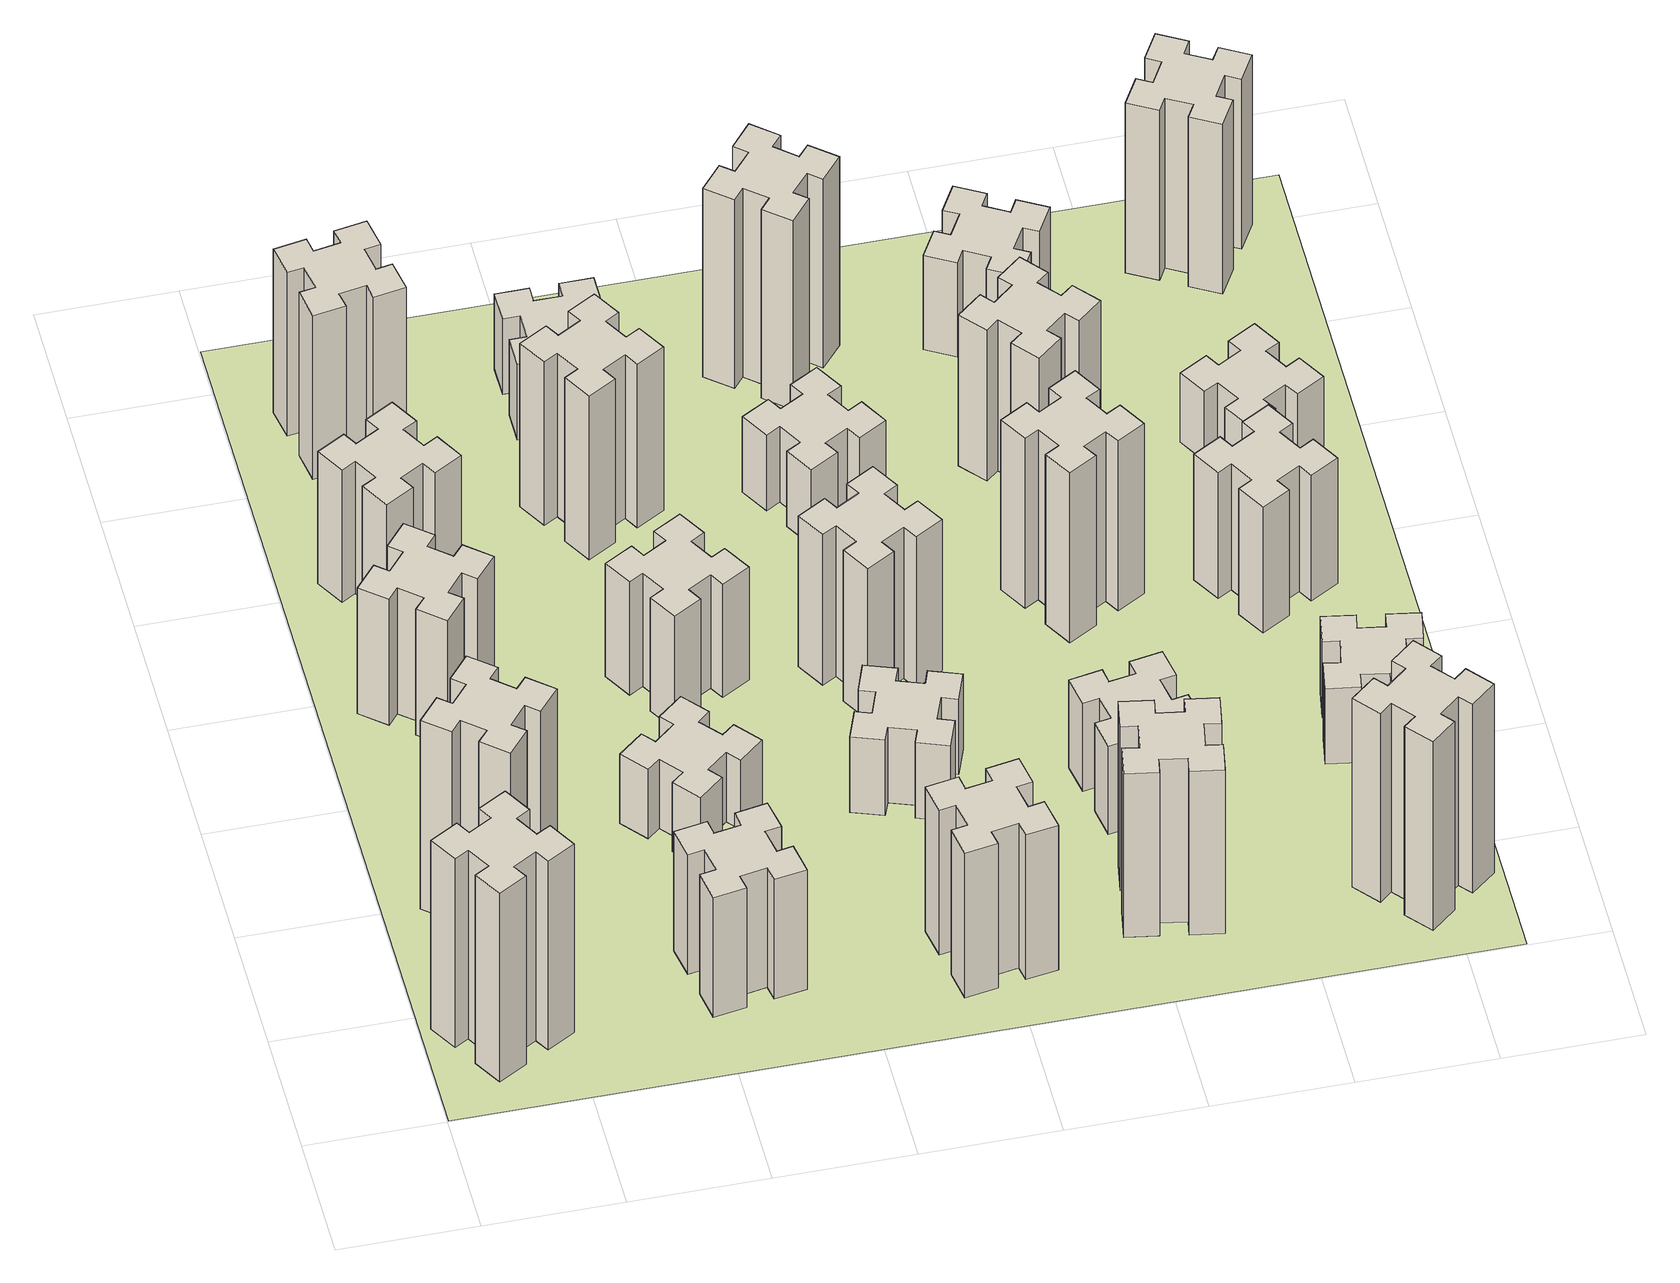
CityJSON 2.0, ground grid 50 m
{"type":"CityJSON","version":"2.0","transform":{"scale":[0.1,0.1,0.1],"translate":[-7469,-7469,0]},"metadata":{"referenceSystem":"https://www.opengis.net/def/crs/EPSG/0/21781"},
"CityObjects":{
"building1":{"type":"Building","attributes":{"class":"1000","function":"1000","usage":"1000","yearOfConstruction":2016,"roofType":"1000","measuredHeight":90,"storeysAboveGround":30,"storeysBelowGround":0},"geometry":[{"type":"Solid","lod":"1","boundaries":[[[[0,1,2,3,4,5,6,7,8,9,10,11,12,13,14,15,16,17,18,19]],[[17,16,20,21]],[[16,15,22,20]],[[15,14,23,22]],[[14,13,24,23]],[[13,12,25,24]],[[12,11,26,25]],[[11,10,27,26]],[[10,9,28,27]],[[9,8,29,28]],[[8,7,30,29]],[[7,6,31,30]],[[6,5,32,31]],[[5,4,33,32]],[[4,3,34,33]],[[3,2,35,34]],[[2,1,36,35]],[[1,0,37,36]],[[0,19,38,37]],[[19,18,39,38]],[[18,17,21,39]],[[24,25,26,27,28,29,30,31,32,33,34,35,36,37,38,39,21,20,22,23]]]]}]},
"building2":{"type":"Building","attributes":{"class":"1000","function":"1000","usage":"1000","yearOfConstruction":2016,"roofType":"1000","measuredHeight":90,"storeysAboveGround":30,"storeysBelowGround":0},"geometry":[{"type":"Solid","lod":"1","boundaries":[[[[40,41,42,43,44,45,46,47,48,49,50,51,52,53,54,55,56,57,58,59]],[[57,56,60,61]],[[56,55,62,60]],[[55,54,63,62]],[[54,53,64,63]],[[53,52,65,64]],[[52,51,66,65]],[[51,50,67,66]],[[50,49,68,67]],[[49,48,69,68]],[[48,47,70,69]],[[47,46,71,70]],[[46,45,72,71]],[[45,44,73,72]],[[44,43,74,73]],[[43,42,75,74]],[[42,41,76,75]],[[41,40,77,76]],[[40,59,78,77]],[[59,58,79,78]],[[58,57,61,79]],[[64,65,66,67,68,69,70,71,72,73,74,75,76,77,78,79,61,60,62,63]]]]}]},
"building3":{"type":"Building","attributes":{"class":"1000","function":"1000","usage":"1000","yearOfConstruction":2016,"roofType":"1000","measuredHeight":60,"storeysAboveGround":30,"storeysBelowGround":0},"geometry":[{"type":"Solid","lod":"1","boundaries":[[[[80,81,82,83,84,85,86,87,88,89,90,91,92,93,94,95,96,97,98,99]],[[97,96,100,101]],[[96,95,102,100]],[[95,94,103,102]],[[94,93,104,103]],[[93,92,105,104]],[[92,91,106,105]],[[91,90,107,106]],[[90,89,108,107]],[[89,88,109,108]],[[88,87,110,109]],[[87,86,111,110]],[[86,85,112,111]],[[85,84,113,112]],[[84,83,114,113]],[[83,82,115,114]],[[82,81,116,115]],[[81,80,117,116]],[[80,99,118,117]],[[99,98,119,118]],[[98,97,101,119]],[[104,105,106,107,108,109,110,111,112,113,114,115,116,117,118,119,101,100,102,103]]]]}]},
"building4":{"type":"Building","attributes":{"class":"1000","function":"1000","usage":"1000","yearOfConstruction":2016,"roofType":"1000","measuredHeight":63,"storeysAboveGround":30,"storeysBelowGround":0},"geometry":[{"type":"Solid","lod":"1","boundaries":[[[[120,121,122,123,124,125,126,127,128,129,130,131,132,133,134,135,136,137,138,139]],[[137,136,140,141]],[[136,135,142,140]],[[135,134,143,142]],[[134,133,144,143]],[[133,132,145,144]],[[132,131,146,145]],[[131,130,147,146]],[[130,129,148,147]],[[129,128,149,148]],[[128,127,150,149]],[[127,126,151,150]],[[126,125,152,151]],[[125,124,153,152]],[[124,123,154,153]],[[123,122,155,154]],[[122,121,156,155]],[[121,120,157,156]],[[120,139,158,157]],[[139,138,159,158]],[[138,137,141,159]],[[144,145,146,147,148,149,150,151,152,153,154,155,156,157,158,159,141,140,142,143]]]]}]},
"building5":{"type":"Building","attributes":{"class":"1000","function":"1000","usage":"1000","yearOfConstruction":2016,"roofType":"1000","measuredHeight":57,"storeysAboveGround":30,"storeysBelowGround":0},"geometry":[{"type":"Solid","lod":"1","boundaries":[[[[160,161,162,163,164,165,166,167,168,169,170,171,172,173,174,175,176,177,178,179]],[[177,176,180,181]],[[176,175,182,180]],[[175,174,183,182]],[[174,173,184,183]],[[173,172,185,184]],[[172,171,186,185]],[[171,170,187,186]],[[170,169,188,187]],[[169,168,189,188]],[[168,167,190,189]],[[167,166,191,190]],[[166,165,192,191]],[[165,164,193,192]],[[164,163,194,193]],[[163,162,195,194]],[[162,161,196,195]],[[161,160,197,196]],[[160,179,198,197]],[[179,178,199,198]],[[178,177,181,199]],[[184,185,186,187,188,189,190,191,192,193,194,195,196,197,198,199,181,180,182,183]]]]}]},
"building6":{"type":"Building","attributes":{"class":"1000","function":"1000","usage":"1000","yearOfConstruction":2016,"roofType":"1000","measuredHeight":78,"storeysAboveGround":30,"storeysBelowGround":0},"geometry":[{"type":"Solid","lod":"1","boundaries":[[[[200,201,202,203,204,205,206,207,208,209,210,211,212,213,214,215,216,217,218,219]],[[217,216,220,221]],[[216,215,222,220]],[[215,214,223,222]],[[214,213,224,223]],[[213,212,225,224]],[[212,211,226,225]],[[211,210,227,226]],[[210,209,228,227]],[[209,208,229,228]],[[208,207,230,229]],[[207,206,231,230]],[[206,205,232,231]],[[205,204,233,232]],[[204,203,234,233]],[[203,202,235,234]],[[202,201,236,235]],[[201,200,237,236]],[[200,219,238,237]],[[219,218,239,238]],[[218,217,221,239]],[[224,225,226,227,228,229,230,231,232,233,234,235,236,237,238,239,221,220,222,223]]]]}]},
"building7":{"type":"Building","attributes":{"class":"1000","function":"1000","usage":"1000","yearOfConstruction":2016,"roofType":"1000","measuredHeight":33,"storeysAboveGround":30,"storeysBelowGround":0},"geometry":[{"type":"Solid","lod":"1","boundaries":[[[[240,241,242,243,244,245,246,247,248,249,250,251,252,253,254,255,256,257,258,259]],[[257,256,260,261]],[[256,255,262,260]],[[255,254,263,262]],[[254,253,264,263]],[[253,252,265,264]],[[252,251,266,265]],[[251,250,267,266]],[[250,249,268,267]],[[249,248,269,268]],[[248,247,270,269]],[[247,246,271,270]],[[246,245,272,271]],[[245,244,273,272]],[[244,243,274,273]],[[243,242,275,274]],[[242,241,276,275]],[[241,240,277,276]],[[240,259,278,277]],[[259,258,279,278]],[[258,257,261,279]],[[264,265,266,267,268,269,270,271,272,273,274,275,276,277,278,279,261,260,262,263]]]]}]},
"building8":{"type":"Building","attributes":{"class":"1000","function":"1000","usage":"1000","yearOfConstruction":2016,"roofType":"1000","measuredHeight":54,"storeysAboveGround":30,"storeysBelowGround":0},"geometry":[{"type":"Solid","lod":"1","boundaries":[[[[280,281,282,283,284,285,286,287,288,289,290,291,292,293,294,295,296,297,298,299]],[[297,296,300,301]],[[296,295,302,300]],[[295,294,303,302]],[[294,293,304,303]],[[293,292,305,304]],[[292,291,306,305]],[[291,290,307,306]],[[290,289,308,307]],[[289,288,309,308]],[[288,287,310,309]],[[287,286,311,310]],[[286,285,312,311]],[[285,284,313,312]],[[284,283,314,313]],[[283,282,315,314]],[[282,281,316,315]],[[281,280,317,316]],[[280,299,318,317]],[[299,298,319,318]],[[298,297,301,319]],[[304,305,306,307,308,309,310,311,312,313,314,315,316,317,318,319,301,300,302,303]]]]}]},
"building9":{"type":"Building","attributes":{"class":"1000","function":"1000","usage":"1000","yearOfConstruction":2016,"roofType":"1000","measuredHeight":78,"storeysAboveGround":30,"storeysBelowGround":0},"geometry":[{"type":"Solid","lod":"1","boundaries":[[[[320,321,322,323,324,325,326,327,328,329,330,331,332,333,334,335,336,337,338,339]],[[337,336,340,341]],[[336,335,342,340]],[[335,334,343,342]],[[334,333,344,343]],[[333,332,345,344]],[[332,331,346,345]],[[331,330,347,346]],[[330,329,348,347]],[[329,328,349,348]],[[328,327,350,349]],[[327,326,351,350]],[[326,325,352,351]],[[325,324,353,352]],[[324,323,354,353]],[[323,322,355,354]],[[322,321,356,355]],[[321,320,357,356]],[[320,339,358,357]],[[339,338,359,358]],[[338,337,341,359]],[[344,345,346,347,348,349,350,351,352,353,354,355,356,357,358,359,341,340,342,343]]]]}]},
"building10":{"type":"Building","attributes":{"class":"1000","function":"1000","usage":"1000","yearOfConstruction":2016,"roofType":"1000","measuredHeight":69,"storeysAboveGround":30,"storeysBelowGround":0},"geometry":[{"type":"Solid","lod":"1","boundaries":[[[[360,361,362,363,364,365,366,367,368,369,370,371,372,373,374,375,376,377,378,379]],[[377,376,380,381]],[[376,375,382,380]],[[375,374,383,382]],[[374,373,384,383]],[[373,372,385,384]],[[372,371,386,385]],[[371,370,387,386]],[[370,369,388,387]],[[369,368,389,388]],[[368,367,390,389]],[[367,366,391,390]],[[366,365,392,391]],[[365,364,393,392]],[[364,363,394,393]],[[363,362,395,394]],[[362,361,396,395]],[[361,360,397,396]],[[360,379,398,397]],[[379,378,399,398]],[[378,377,381,399]],[[384,385,386,387,388,389,390,391,392,393,394,395,396,397,398,399,381,380,382,383]]]]}]},
"building11":{"type":"Building","attributes":{"class":"1000","function":"1000","usage":"1000","yearOfConstruction":2016,"roofType":"1000","measuredHeight":36,"storeysAboveGround":30,"storeysBelowGround":0},"geometry":[{"type":"Solid","lod":"1","boundaries":[[[[400,401,402,403,404,405,406,407,408,409,410,411,412,413,414,415,416,417,418,419]],[[417,416,420,421]],[[416,415,422,420]],[[415,414,423,422]],[[414,413,424,423]],[[413,412,425,424]],[[412,411,426,425]],[[411,410,427,426]],[[410,409,428,427]],[[409,408,429,428]],[[408,407,430,429]],[[407,406,431,430]],[[406,405,432,431]],[[405,404,433,432]],[[404,403,434,433]],[[403,402,435,434]],[[402,401,436,435]],[[401,400,437,436]],[[400,419,438,437]],[[419,418,439,438]],[[418,417,421,439]],[[424,425,426,427,428,429,430,431,432,433,434,435,436,437,438,439,421,420,422,423]]]]}]},
"building12":{"type":"Building","attributes":{"class":"1000","function":"1000","usage":"1000","yearOfConstruction":2016,"roofType":"1000","measuredHeight":36,"storeysAboveGround":30,"storeysBelowGround":0},"geometry":[{"type":"Solid","lod":"1","boundaries":[[[[440,441,442,443,444,445,446,447,448,449,450,451,452,453,454,455,456,457,458,459]],[[457,456,460,461]],[[456,455,462,460]],[[455,454,463,462]],[[454,453,464,463]],[[453,452,465,464]],[[452,451,466,465]],[[451,450,467,466]],[[450,449,468,467]],[[449,448,469,468]],[[448,447,470,469]],[[447,446,471,470]],[[446,445,472,471]],[[445,444,473,472]],[[444,443,474,473]],[[443,442,475,474]],[[442,441,476,475]],[[441,440,477,476]],[[440,459,478,477]],[[459,458,479,478]],[[458,457,461,479]],[[464,465,466,467,468,469,470,471,472,473,474,475,476,477,478,479,461,460,462,463]]]]}]},
"building13":{"type":"Building","attributes":{"class":"1000","function":"1000","usage":"1000","yearOfConstruction":2016,"roofType":"1000","measuredHeight":72,"storeysAboveGround":30,"storeysBelowGround":0},"geometry":[{"type":"Solid","lod":"1","boundaries":[[[[480,481,482,483,484,485,486,487,488,489,490,491,492,493,494,495,496,497,498,499]],[[497,496,500,501]],[[496,495,502,500]],[[495,494,503,502]],[[494,493,504,503]],[[493,492,505,504]],[[492,491,506,505]],[[491,490,507,506]],[[490,489,508,507]],[[489,488,509,508]],[[488,487,510,509]],[[487,486,511,510]],[[486,485,512,511]],[[485,484,513,512]],[[484,483,514,513]],[[483,482,515,514]],[[482,481,516,515]],[[481,480,517,516]],[[480,499,518,517]],[[499,498,519,518]],[[498,497,501,519]],[[504,505,506,507,508,509,510,511,512,513,514,515,516,517,518,519,501,500,502,503]]]]}]},
"building14":{"type":"Building","attributes":{"class":"1000","function":"1000","usage":"1000","yearOfConstruction":2016,"roofType":"1000","measuredHeight":36,"storeysAboveGround":30,"storeysBelowGround":0},"geometry":[{"type":"Solid","lod":"1","boundaries":[[[[520,521,522,523,524,525,526,527,528,529,530,531,532,533,534,535,536,537,538,539]],[[537,536,540,541]],[[536,535,542,540]],[[535,534,543,542]],[[534,533,544,543]],[[533,532,545,544]],[[532,531,546,545]],[[531,530,547,546]],[[530,529,548,547]],[[529,528,549,548]],[[528,527,550,549]],[[527,526,551,550]],[[526,525,552,551]],[[525,524,553,552]],[[524,523,554,553]],[[523,522,555,554]],[[522,521,556,555]],[[521,520,557,556]],[[520,539,558,557]],[[539,538,559,558]],[[538,537,541,559]],[[544,545,546,547,548,549,550,551,552,553,554,555,556,557,558,559,541,540,542,543]]]]}]},
"building15":{"type":"Building","attributes":{"class":"1000","function":"1000","usage":"1000","yearOfConstruction":2016,"roofType":"1000","measuredHeight":78,"storeysAboveGround":30,"storeysBelowGround":0},"geometry":[{"type":"Solid","lod":"1","boundaries":[[[[560,561,562,563,564,565,566,567,568,569,570,571,572,573,574,575,576,577,578,579]],[[577,576,580,581]],[[576,575,582,580]],[[575,574,583,582]],[[574,573,584,583]],[[573,572,585,584]],[[572,571,586,585]],[[571,570,587,586]],[[570,569,588,587]],[[569,568,589,588]],[[568,567,590,589]],[[567,566,591,590]],[[566,565,592,591]],[[565,564,593,592]],[[564,563,594,593]],[[563,562,595,594]],[[562,561,596,595]],[[561,560,597,596]],[[560,579,598,597]],[[579,578,599,598]],[[578,577,581,599]],[[584,585,586,587,588,589,590,591,592,593,594,595,596,597,598,599,581,580,582,583]]]]}]},
"building16":{"type":"Building","attributes":{"class":"1000","function":"1000","usage":"1000","yearOfConstruction":2016,"roofType":"1000","measuredHeight":90,"storeysAboveGround":30,"storeysBelowGround":0},"geometry":[{"type":"Solid","lod":"1","boundaries":[[[[600,601,602,603,604,605,606,607,608,609,610,611,612,613,614,615,616,617,618,619]],[[617,616,620,621]],[[616,615,622,620]],[[615,614,623,622]],[[614,613,624,623]],[[613,612,625,624]],[[612,611,626,625]],[[611,610,627,626]],[[610,609,628,627]],[[609,608,629,628]],[[608,607,630,629]],[[607,606,631,630]],[[606,605,632,631]],[[605,604,633,632]],[[604,603,634,633]],[[603,602,635,634]],[[602,601,636,635]],[[601,600,637,636]],[[600,619,638,637]],[[619,618,639,638]],[[618,617,621,639]],[[624,625,626,627,628,629,630,631,632,633,634,635,636,637,638,639,621,620,622,623]]]]}]},
"building17":{"type":"Building","attributes":{"class":"1000","function":"1000","usage":"1000","yearOfConstruction":2016,"roofType":"1000","measuredHeight":42,"storeysAboveGround":30,"storeysBelowGround":0},"geometry":[{"type":"Solid","lod":"1","boundaries":[[[[640,641,642,643,644,645,646,647,648,649,650,651,652,653,654,655,656,657,658,659]],[[657,656,660,661]],[[656,655,662,660]],[[655,654,663,662]],[[654,653,664,663]],[[653,652,665,664]],[[652,651,666,665]],[[651,650,667,666]],[[650,649,668,667]],[[649,648,669,668]],[[648,647,670,669]],[[647,646,671,670]],[[646,645,672,671]],[[645,644,673,672]],[[644,643,674,673]],[[643,642,675,674]],[[642,641,676,675]],[[641,640,677,676]],[[640,659,678,677]],[[659,658,679,678]],[[658,657,661,679]],[[664,665,666,667,668,669,670,671,672,673,674,675,676,677,678,679,661,660,662,663]]]]}]},
"building18":{"type":"Building","attributes":{"class":"1000","function":"1000","usage":"1000","yearOfConstruction":2016,"roofType":"1000","measuredHeight":81,"storeysAboveGround":30,"storeysBelowGround":0},"geometry":[{"type":"Solid","lod":"1","boundaries":[[[[680,681,682,683,684,685,686,687,688,689,690,691,692,693,694,695,696,697,698,699]],[[697,696,700,701]],[[696,695,702,700]],[[695,694,703,702]],[[694,693,704,703]],[[693,692,705,704]],[[692,691,706,705]],[[691,690,707,706]],[[690,689,708,707]],[[689,688,709,708]],[[688,687,710,709]],[[687,686,711,710]],[[686,685,712,711]],[[685,684,713,712]],[[684,683,714,713]],[[683,682,715,714]],[[682,681,716,715]],[[681,680,717,716]],[[680,699,718,717]],[[699,698,719,718]],[[698,697,701,719]],[[704,705,706,707,708,709,710,711,712,713,714,715,716,717,718,719,701,700,702,703]]]]}]},
"building19":{"type":"Building","attributes":{"class":"1000","function":"1000","usage":"1000","yearOfConstruction":2016,"roofType":"1000","measuredHeight":72,"storeysAboveGround":30,"storeysBelowGround":0},"geometry":[{"type":"Solid","lod":"1","boundaries":[[[[720,721,722,723,724,725,726,727,728,729,730,731,732,733,734,735,736,737,738,739]],[[737,736,740,741]],[[736,735,742,740]],[[735,734,743,742]],[[734,733,744,743]],[[733,732,745,744]],[[732,731,746,745]],[[731,730,747,746]],[[730,729,748,747]],[[729,728,749,748]],[[728,727,750,749]],[[727,726,751,750]],[[726,725,752,751]],[[725,724,753,752]],[[724,723,754,753]],[[723,722,755,754]],[[722,721,756,755]],[[721,720,757,756]],[[720,739,758,757]],[[739,738,759,758]],[[738,737,741,759]],[[744,745,746,747,748,749,750,751,752,753,754,755,756,757,758,759,741,740,742,743]]]]}]},
"building20":{"type":"Building","attributes":{"class":"1000","function":"1000","usage":"1000","yearOfConstruction":2016,"roofType":"1000","measuredHeight":90,"storeysAboveGround":30,"storeysBelowGround":0},"geometry":[{"type":"Solid","lod":"1","boundaries":[[[[760,761,762,763,764,765,766,767,768,769,770,771,772,773,774,775,776,777,778,779]],[[777,776,780,781]],[[776,775,782,780]],[[775,774,783,782]],[[774,773,784,783]],[[773,772,785,784]],[[772,771,786,785]],[[771,770,787,786]],[[770,769,788,787]],[[769,768,789,788]],[[768,767,790,789]],[[767,766,791,790]],[[766,765,792,791]],[[765,764,793,792]],[[764,763,794,793]],[[763,762,795,794]],[[762,761,796,795]],[[761,760,797,796]],[[760,779,798,797]],[[779,778,799,798]],[[778,777,781,799]],[[784,785,786,787,788,789,790,791,792,793,794,795,796,797,798,799,781,780,782,783]]]]}]},
"building21":{"type":"Building","attributes":{"class":"1000","function":"1000","usage":"1000","yearOfConstruction":2016,"roofType":"1000","measuredHeight":45,"storeysAboveGround":30,"storeysBelowGround":0},"geometry":[{"type":"Solid","lod":"1","boundaries":[[[[800,801,802,803,804,805,806,807,808,809,810,811,812,813,814,815,816,817,818,819]],[[817,816,820,821]],[[816,815,822,820]],[[815,814,823,822]],[[814,813,824,823]],[[813,812,825,824]],[[812,811,826,825]],[[811,810,827,826]],[[810,809,828,827]],[[809,808,829,828]],[[808,807,830,829]],[[807,806,831,830]],[[806,805,832,831]],[[805,804,833,832]],[[804,803,834,833]],[[803,802,835,834]],[[802,801,836,835]],[[801,800,837,836]],[[800,819,838,837]],[[819,818,839,838]],[[818,817,821,839]],[[824,825,826,827,828,829,830,831,832,833,834,835,836,837,838,839,821,820,822,823]]]]}]},
"building22":{"type":"Building","attributes":{"class":"1000","function":"1000","usage":"1000","yearOfConstruction":2016,"roofType":"1000","measuredHeight":36,"storeysAboveGround":30,"storeysBelowGround":0},"geometry":[{"type":"Solid","lod":"1","boundaries":[[[[840,841,842,843,844,845,846,847,848,849,850,851,852,853,854,855,856,857,858,859]],[[857,856,860,861]],[[856,855,862,860]],[[855,854,863,862]],[[854,853,864,863]],[[853,852,865,864]],[[852,851,866,865]],[[851,850,867,866]],[[850,849,868,867]],[[849,848,869,868]],[[848,847,870,869]],[[847,846,871,870]],[[846,845,872,871]],[[845,844,873,872]],[[844,843,874,873]],[[843,842,875,874]],[[842,841,876,875]],[[841,840,877,876]],[[840,859,878,877]],[[859,858,879,878]],[[858,857,861,879]],[[864,865,866,867,868,869,870,871,872,873,874,875,876,877,878,879,861,860,862,863]]]]}]},
"building23":{"type":"Building","attributes":{"class":"1000","function":"1000","usage":"1000","yearOfConstruction":2016,"roofType":"1000","measuredHeight":60,"storeysAboveGround":30,"storeysBelowGround":0},"geometry":[{"type":"Solid","lod":"1","boundaries":[[[[880,881,882,883,884,885,886,887,888,889,890,891,892,893,894,895,896,897,898,899]],[[897,896,900,901]],[[896,895,902,900]],[[895,894,903,902]],[[894,893,904,903]],[[893,892,905,904]],[[892,891,906,905]],[[891,890,907,906]],[[890,889,908,907]],[[889,888,909,908]],[[888,887,910,909]],[[887,886,911,910]],[[886,885,912,911]],[[885,884,913,912]],[[884,883,914,913]],[[883,882,915,914]],[[882,881,916,915]],[[881,880,917,916]],[[880,899,918,917]],[[899,898,919,918]],[[898,897,901,919]],[[904,905,906,907,908,909,910,911,912,913,914,915,916,917,918,919,901,900,902,903]]]]}]},
"building24":{"type":"Building","attributes":{"class":"1000","function":"1000","usage":"1000","yearOfConstruction":2016,"roofType":"1000","measuredHeight":33,"storeysAboveGround":30,"storeysBelowGround":0},"geometry":[{"type":"Solid","lod":"1","boundaries":[[[[920,921,922,923,924,925,926,927,928,929,930,931,932,933,934,935,936,937,938,939]],[[937,936,940,941]],[[936,935,942,940]],[[935,934,943,942]],[[934,933,944,943]],[[933,932,945,944]],[[932,931,946,945]],[[931,930,947,946]],[[930,929,948,947]],[[929,928,949,948]],[[928,927,950,949]],[[927,926,951,950]],[[926,925,952,951]],[[925,924,953,952]],[[924,923,954,953]],[[923,922,955,954]],[[922,921,956,955]],[[921,920,957,956]],[[920,939,958,957]],[[939,938,959,958]],[[938,937,941,959]],[[944,945,946,947,948,949,950,951,952,953,954,955,956,957,958,959,941,940,942,943]]]]}]},
"building25":{"type":"Building","attributes":{"class":"1000","function":"1000","usage":"1000","yearOfConstruction":2016,"roofType":"1000","measuredHeight":81,"storeysAboveGround":30,"storeysBelowGround":0},"geometry":[{"type":"Solid","lod":"1","boundaries":[[[[960,961,962,963,964,965,966,967,968,969,970,971,972,973,974,975,976,977,978,979]],[[977,976,980,981]],[[976,975,982,980]],[[975,974,983,982]],[[974,973,984,983]],[[973,972,985,984]],[[972,971,986,985]],[[971,970,987,986]],[[970,969,988,987]],[[969,968,989,988]],[[968,967,990,989]],[[967,966,991,990]],[[966,965,992,991]],[[965,964,993,992]],[[964,963,994,993]],[[963,962,995,994]],[[962,961,996,995]],[[961,960,997,996]],[[960,979,998,997]],[[979,978,999,998]],[[978,977,981,999]],[[984,985,986,987,988,989,990,991,992,993,994,995,996,997,998,999,981,980,982,983]]]]}]},
"landuse1":{"type":"LandUse","attributes":{"name":"plot1","function":"1010"},"geometry":[{"type":"MultiSurface","lod":"1","boundaries":[[[1000,1001,1002,1003]]]}]}
},
"vertices":[
[155,364,0],[205,277,0],[153,247,0],[213,143,0],[317,203,0],[287,255,0],[374,305,0],[404,253,0],[508,313,0],[448,417,0],[396,387,0],[346,474,0],[398,504,0],[338,608,0],[234,548,0],[264,496,0],[177,446,0],[147,498,0],[43,438,0],[103,334,0],[177,446,900],[147,498,900],[264,496,900],[234,548,900],[338,608,900],[398,504,900],[346,474,900],[396,387,900],[448,417,900],[508,313,900],[404,253,900],[374,305,900],[287,255,900],[317,203,900],[213,143,900],[153,247,900],[205,277,900],[155,364,900],[103,334,900],[43,438,900],
[484,1067,0],[408,1132,0],[446,1178,0],[354,1255,0],[277,1163,0],[323,1124,0],[259,1048,0],[213,1086,0],[136,994,0],[228,917,0],[266,963,0],[343,899,0],[304,853,0],[396,776,0],[473,868,0],[427,906,0],[492,983,0],[538,944,0],[615,1036,0],[523,1113,0],[492,983,900],[538,944,900],[427,906,900],[473,868,900],[396,776,900],[304,853,900],[343,899,900],[266,963,900],[228,917,900],[136,994,900],[213,1086,900],[259,1048,900],[323,1124,900],[277,1163,900],[354,1255,900],[446,1178,900],[408,1132,900],[484,1067,900],[523,1113,900],[615,1036,900],
[427,1846,0],[492,1923,0],[538,1884,0],[615,1976,0],[523,2053,0],[484,2007,0],[408,2072,0],[446,2118,0],[354,2195,0],[277,2103,0],[323,2064,0],[259,1988,0],[213,2026,0],[136,1934,0],[228,1857,0],[266,1903,0],[343,1839,0],[304,1793,0],[396,1716,0],[473,1808,0],[343,1839,600],[304,1793,600],[266,1903,600],[228,1857,600],[136,1934,600],[213,2026,600],[259,1988,600],[323,2064,600],[277,2103,600],[354,2195,600],[446,2118,600],[408,2072,600],[484,2007,600],[523,2053,600],[615,1976,600],[538,1884,600],[492,1923,600],[427,1846,600],[473,1808,600],[396,1716,600],
[496,2507,0],[446,2594,0],[498,2624,0],[438,2728,0],[334,2668,0],[364,2616,0],[277,2566,0],[247,2618,0],[143,2558,0],[203,2454,0],[255,2484,0],[305,2397,0],[253,2367,0],[313,2263,0],[417,2323,0],[387,2375,0],[474,2425,0],[504,2373,0],[608,2433,0],[548,2537,0],[474,2425,630],[504,2373,630],[387,2375,630],[417,2323,630],[313,2263,630],[253,2367,630],[305,2397,630],[255,2484,630],[203,2454,630],[143,2558,630],[247,2618,630],[277,2566,630],[364,2616,630],[334,2668,630],[438,2728,630],[498,2624,630],[446,2594,630],[496,2507,630],[548,2537,630],[608,2433,630],
[1085,358,0],[1184,376,0],[1194,317,0],[1312,337,0],[1291,456,0],[1232,445,0],[1215,544,0],[1274,554,0],[1253,672,0],[1135,651,0],[1145,592,0],[1047,575,0],[1037,634,0],[918,613,0],[939,495,0],[998,505,0],[1016,407,0],[957,397,0],[977,278,0],[1096,299,0],[1016,407,570],[957,397,570],[998,505,570],[939,495,570],[918,613,570],[1037,634,570],[1047,575,570],[1145,592,570],[1135,651,570],[1253,672,570],[1274,554,570],[1215,544,570],[1232,445,570],[1291,456,570],[1312,337,570],[1194,317,570],[1184,376,570],[1085,358,570],[1096,299,570],[977,278,570],
[492,3205,0],[475,3304,0],[534,3314,0],[513,3432,0],[395,3411,0],[405,3352,0],[307,3335,0],[297,3394,0],[178,3373,0],[199,3255,0],[258,3265,0],[276,3167,0],[217,3157,0],[237,3038,0],[356,3059,0],[345,3118,0],[444,3136,0],[454,3077,0],[572,3097,0],[551,3216,0],[444,3136,780],[454,3077,780],[345,3118,780],[356,3059,780],[237,3038,780],[217,3157,780],[276,3167,780],[258,3265,780],[199,3255,780],[178,3373,780],[297,3394,780],[307,3335,780],[405,3352,780],[395,3411,780],[513,3432,780],[534,3314,780],[475,3304,780],[492,3205,780],[551,3216,780],[572,3097,780],
[1083,1332,0],[1006,1267,0],[968,1313,0],[876,1236,0],[953,1144,0],[999,1183,0],[1063,1106,0],[1017,1068,0],[1094,976,0],[1186,1053,0],[1148,1099,0],[1224,1163,0],[1263,1117,0],[1355,1194,0],[1278,1286,0],[1232,1248,0],[1167,1324,0],[1213,1363,0],[1136,1455,0],[1044,1378,0],[1167,1324,330],[1213,1363,330],[1232,1248,330],[1278,1286,330],[1355,1194,330],[1263,1117,330],[1224,1163,330],[1148,1099,330],[1186,1053,330],[1094,976,330],[1017,1068,330],[1063,1106,330],[999,1183,330],[953,1144,330],[876,1236,330],[968,1313,330],[1006,1267,330],[1083,1332,330],[1044,1378,330],[1136,1455,330],
[1227,1735,0],[1314,1785,0],[1344,1733,0],[1448,1793,0],[1388,1897,0],[1336,1867,0],[1286,1954,0],[1338,1984,0],[1278,2088,0],[1174,2028,0],[1204,1976,0],[1117,1926,0],[1087,1978,0],[983,1918,0],[1043,1814,0],[1095,1844,0],[1145,1757,0],[1093,1727,0],[1153,1623,0],[1257,1683,0],[1145,1757,540],[1093,1727,540],[1095,1844,540],[1043,1814,540],[983,1918,540],[1087,1978,540],[1117,1926,540],[1204,1976,540],[1174,2028,540],[1278,2088,540],[1338,1984,540],[1286,1954,540],[1336,1867,540],[1388,1897,540],[1448,1793,540],[1344,1733,540],[1314,1785,540],[1227,1735,540],[1257,1683,540],[1153,1623,540],
[1236,2707,0],[1186,2794,0],[1238,2824,0],[1178,2928,0],[1074,2868,0],[1104,2816,0],[1017,2766,0],[987,2818,0],[883,2758,0],[943,2654,0],[995,2684,0],[1045,2597,0],[993,2567,0],[1053,2463,0],[1157,2523,0],[1127,2575,0],[1214,2625,0],[1244,2573,0],[1348,2633,0],[1288,2737,0],[1214,2625,780],[1244,2573,780],[1127,2575,780],[1157,2523,780],[1053,2463,780],[993,2567,780],[1045,2597,780],[995,2684,780],[943,2654,780],[883,2758,780],[987,2818,780],[1017,2766,780],[1104,2816,780],[1074,2868,780],[1178,2928,780],[1238,2824,780],[1186,2794,780],[1236,2707,780],[1288,2737,780],[1348,2633,780],
[1985,492,0],[1887,475,0],[1877,534,0],[1758,513,0],[1779,395,0],[1838,405,0],[1856,307,0],[1797,297,0],[1817,178,0],[1936,199,0],[1925,258,0],[2024,276,0],[2034,217,0],[2152,237,0],[2131,356,0],[2072,345,0],[2055,444,0],[2114,454,0],[2093,572,0],[1975,551,0],[2055,444,690],[2114,454,690],[2072,345,690],[2131,356,690],[2152,237,690],[2034,217,690],[2024,276,690],[1925,258,690],[1936,199,690],[1817,178,690],[1797,297,690],[1856,307,690],[1838,405,690],[1779,395,690],[1758,513,690],[1877,534,690],[1887,475,690],[1985,492,690],[1975,551,690],[2093,572,690],
[1225,3185,0],[1225,3285,0],[1285,3285,0],[1285,3405,0],[1165,3405,0],[1165,3345,0],[1065,3345,0],[1065,3405,0],[945,3405,0],[945,3285,0],[1005,3285,0],[1005,3185,0],[945,3185,0],[945,3065,0],[1065,3065,0],[1065,3125,0],[1165,3125,0],[1165,3065,0],[1285,3065,0],[1285,3185,0],[1165,3125,360],[1165,3065,360],[1065,3125,360],[1065,3065,360],[945,3065,360],[945,3185,360],[1005,3185,360],[1005,3285,360],[945,3285,360],[945,3405,360],[1065,3405,360],[1065,3345,360],[1165,3345,360],[1165,3405,360],[1285,3405,360],[1285,3285,360],[1225,3285,360],[1225,3185,360],[1285,3185,360],[1285,3065,360],
[1771,1129,0],[1865,1095,0],[1844,1039,0],[1957,997,0],[1998,1110,0],[1942,1131,0],[1976,1225,0],[2032,1204,0],[2073,1317,0],[1960,1358,0],[1940,1302,0],[1846,1336,0],[1867,1392,0],[1754,1433,0],[1713,1320,0],[1769,1300,0],[1735,1206,0],[1679,1227,0],[1637,1114,0],[1750,1073,0],[1735,1206,360],[1679,1227,360],[1769,1300,360],[1713,1320,360],[1754,1433,360],[1867,1392,360],[1846,1336,360],[1940,1302,360],[1960,1358,360],[2073,1317,360],[2032,1204,360],[1976,1225,360],[1942,1131,360],[1998,1110,360],[1957,997,360],[1844,1039,360],[1865,1095,360],[1771,1129,360],[1750,1073,360],[1637,1114,360],
[1976,1767,0],[1926,1854,0],[1978,1884,0],[1918,1988,0],[1814,1928,0],[1844,1876,0],[1757,1826,0],[1727,1878,0],[1623,1818,0],[1683,1714,0],[1735,1744,0],[1785,1657,0],[1733,1627,0],[1793,1523,0],[1897,1583,0],[1867,1635,0],[1954,1685,0],[1984,1633,0],[2088,1693,0],[2028,1797,0],[1954,1685,720],[1984,1633,720],[1867,1635,720],[1897,1583,720],[1793,1523,720],[1733,1627,720],[1785,1657,720],[1735,1744,720],[1683,1714,720],[1623,1818,720],[1727,1878,720],[1757,1826,720],[1844,1876,720],[1814,1928,720],[1918,1988,720],[1978,1884,720],[1926,1854,720],[1976,1767,720],[2028,1797,720],[2088,1693,720],
[1976,2607,0],[1926,2694,0],[1978,2724,0],[1918,2828,0],[1814,2768,0],[1844,2716,0],[1757,2666,0],[1727,2718,0],[1623,2658,0],[1683,2554,0],[1735,2584,0],[1785,2497,0],[1733,2467,0],[1793,2363,0],[1897,2423,0],[1867,2475,0],[1954,2525,0],[1984,2473,0],[2088,2533,0],[2028,2637,0],[1954,2525,360],[1984,2473,360],[1867,2475,360],[1897,2423,360],[1793,2363,360],[1733,2467,360],[1785,2497,360],[1735,2584,360],[1683,2554,360],[1623,2658,360],[1727,2718,360],[1757,2666,360],[1844,2716,360],[1814,2768,360],[1918,2828,360],[1978,2724,360],[1926,2694,360],[1976,2607,360],[2028,2637,360],[2088,2533,360],
[2496,544,0],[2478,445,0],[2419,456,0],[2398,337,0],[2517,317,0],[2527,376,0],[2625,358,0],[2615,299,0],[2733,278,0],[2754,397,0],[2695,407,0],[2712,505,0],[2771,495,0],[2792,613,0],[2674,634,0],[2664,575,0],[2565,592,0],[2576,651,0],[2457,672,0],[2437,554,0],[2565,592,780],[2576,651,780],[2664,575,780],[2674,634,780],[2792,613,780],[2771,495,780],[2712,505,780],[2695,407,780],[2754,397,780],[2733,278,780],[2615,299,780],[2625,358,780],[2527,376,780],[2517,317,780],[2398,337,780],[2419,456,780],[2478,445,780],[2496,544,780],[2437,554,780],[2457,672,780],
[1907,3126,0],[1972,3203,0],[2018,3164,0],[2095,3256,0],[2003,3333,0],[1964,3287,0],[1888,3352,0],[1926,3398,0],[1834,3475,0],[1757,3383,0],[1803,3344,0],[1739,3268,0],[1693,3306,0],[1616,3214,0],[1708,3137,0],[1746,3183,0],[1823,3119,0],[1784,3073,0],[1876,2996,0],[1953,3088,0],[1823,3119,900],[1784,3073,900],[1746,3183,900],[1708,3137,900],[1616,3214,900],[1693,3306,900],[1739,3268,900],[1803,3344,900],[1757,3383,900],[1834,3475,900],[1926,3398,900],[1888,3352,900],[1964,3287,900],[2003,3333,900],[2095,3256,900],[2018,3164,900],[1972,3203,900],[1907,3126,900],[1953,3088,900],[1876,2996,900],
[2625,1132,0],[2527,1115,0],[2517,1174,0],[2398,1153,0],[2419,1035,0],[2478,1045,0],[2496,947,0],[2437,937,0],[2457,818,0],[2576,839,0],[2565,898,0],[2664,916,0],[2674,857,0],[2792,877,0],[2771,996,0],[2712,985,0],[2695,1084,0],[2754,1094,0],[2733,1212,0],[2615,1191,0],[2695,1084,420],[2754,1094,420],[2712,985,420],[2771,996,420],[2792,877,420],[2674,857,420],[2664,916,420],[2565,898,420],[2576,839,420],[2457,818,420],[2437,937,420],[2496,947,420],[2478,1045,420],[2419,1035,420],[2398,1153,420],[2517,1174,420],[2527,1115,420],[2625,1132,420],[2615,1191,420],[2733,1212,420],
[2607,1835,0],[2694,1885,0],[2724,1833,0],[2828,1893,0],[2768,1997,0],[2716,1967,0],[2666,2054,0],[2718,2084,0],[2658,2188,0],[2554,2128,0],[2584,2076,0],[2497,2026,0],[2467,2078,0],[2363,2018,0],[2423,1914,0],[2475,1944,0],[2525,1857,0],[2473,1827,0],[2533,1723,0],[2637,1783,0],[2525,1857,810],[2473,1827,810],[2475,1944,810],[2423,1914,810],[2363,2018,810],[2467,2078,810],[2497,2026,810],[2584,2076,810],[2554,2128,810],[2658,2188,810],[2718,2084,810],[2666,2054,810],[2716,1967,810],[2768,1997,810],[2828,1893,810],[2724,1833,810],[2694,1885,810],[2607,1835,810],[2637,1783,810],[2533,1723,810],
[2563,2712,0],[2486,2647,0],[2448,2693,0],[2356,2616,0],[2433,2524,0],[2479,2563,0],[2543,2486,0],[2497,2448,0],[2574,2356,0],[2666,2433,0],[2628,2479,0],[2704,2543,0],[2743,2497,0],[2835,2574,0],[2758,2666,0],[2712,2628,0],[2647,2704,0],[2693,2743,0],[2616,2835,0],[2524,2758,0],[2647,2704,720],[2693,2743,720],[2712,2628,720],[2758,2666,720],[2835,2574,720],[2743,2497,720],[2704,2543,720],[2628,2479,720],[2666,2433,720],[2574,2356,720],[2497,2448,720],[2543,2486,720],[2479,2563,720],[2433,2524,720],[2356,2616,720],[2448,2693,720],[2486,2647,720],[2563,2712,720],[2524,2758,720],[2616,2835,720],
[3468,259,0],[3544,323,0],[3583,277,0],[3675,354,0],[3598,446,0],[3552,408,0],[3487,484,0],[3533,523,0],[3456,615,0],[3364,538,0],[3403,492,0],[3326,427,0],[3288,473,0],[3196,396,0],[3273,304,0],[3319,343,0],[3383,266,0],[3337,228,0],[3414,136,0],[3506,213,0],[3383,266,900],[3337,228,900],[3319,343,900],[3273,304,900],[3196,396,900],[3288,473,900],[3326,427,900],[3403,492,900],[3364,538,900],[3456,615,900],[3533,523,900],[3487,484,900],[3552,408,900],[3598,446,900],[3675,354,900],[3583,277,900],[3544,323,900],[3468,259,900],[3506,213,900],[3414,136,900],
[2497,3165,0],[2584,3115,0],[2554,3063,0],[2658,3003,0],[2718,3107,0],[2666,3137,0],[2716,3224,0],[2768,3194,0],[2828,3298,0],[2724,3358,0],[2694,3306,0],[2607,3356,0],[2637,3408,0],[2533,3468,0],[2473,3364,0],[2525,3334,0],[2475,3247,0],[2423,3277,0],[2363,3173,0],[2467,3113,0],[2475,3247,450],[2423,3277,450],[2525,3334,450],[2473,3364,450],[2533,3468,450],[2637,3408,450],[2607,3356,450],[2694,3306,450],[2724,3358,450],[2828,3298,450],[2768,3194,450],[2716,3224,450],[2666,3137,450],[2718,3107,450],[2658,3003,450],[2554,3063,450],[2584,3115,450],[2497,3165,450],[2467,3113,450],[2363,3173,450],
[3367,1016,0],[3465,998,0],[3455,939,0],[3573,918,0],[3594,1037,0],[3535,1047,0],[3552,1145,0],[3611,1135,0],[3632,1253,0],[3514,1274,0],[3504,1215,0],[3405,1232,0],[3416,1291,0],[3297,1312,0],[3277,1194,0],[3336,1184,0],[3318,1085,0],[3259,1096,0],[3238,977,0],[3357,957,0],[3318,1085,360],[3259,1096,360],[3336,1184,360],[3277,1194,360],[3297,1312,360],[3416,1291,360],[3405,1232,360],[3504,1215,360],[3514,1274,360],[3632,1253,360],[3611,1135,360],[3552,1145,360],[3535,1047,360],[3594,1037,360],[3573,918,360],[3455,939,360],[3465,998,360],[3367,1016,360],[3357,957,360],[3238,977,360],
[3224,1976,0],[3137,1926,0],[3107,1978,0],[3003,1918,0],[3063,1814,0],[3115,1844,0],[3165,1757,0],[3113,1727,0],[3173,1623,0],[3277,1683,0],[3247,1735,0],[3334,1785,0],[3364,1733,0],[3468,1793,0],[3408,1897,0],[3356,1867,0],[3306,1954,0],[3358,1984,0],[3298,2088,0],[3194,2028,0],[3306,1954,600],[3358,1984,600],[3356,1867,600],[3408,1897,600],[3468,1793,600],[3364,1733,600],[3334,1785,600],[3247,1735,600],[3277,1683,600],[3173,1623,600],[3113,1727,600],[3165,1757,600],[3115,1844,600],[3063,1814,600],[3003,1918,600],[3107,1978,600],[3137,1926,600],[3224,1976,600],[3194,2028,600],[3298,2088,600],
[3215,2484,0],[3265,2397,0],[3213,2367,0],[3273,2263,0],[3377,2323,0],[3347,2375,0],[3434,2425,0],[3464,2373,0],[3568,2433,0],[3508,2537,0],[3456,2507,0],[3406,2594,0],[3458,2624,0],[3398,2728,0],[3294,2668,0],[3324,2616,0],[3237,2566,0],[3207,2618,0],[3103,2558,0],[3163,2454,0],[3237,2566,330],[3207,2618,330],[3324,2616,330],[3294,2668,330],[3398,2728,330],[3458,2624,330],[3406,2594,330],[3456,2507,330],[3508,2537,330],[3568,2433,330],[3464,2373,330],[3434,2425,330],[3347,2375,330],[3377,2323,330],[3273,2263,330],[3213,2367,330],[3265,2397,330],[3215,2484,330],[3163,2454,330],[3103,2558,330],
[3237,3365,0],[3324,3315,0],[3294,3263,0],[3398,3203,0],[3458,3307,0],[3406,3337,0],[3456,3424,0],[3508,3394,0],[3568,3498,0],[3464,3558,0],[3434,3506,0],[3347,3556,0],[3377,3608,0],[3273,3668,0],[3213,3564,0],[3265,3534,0],[3215,3447,0],[3163,3477,0],[3103,3373,0],[3207,3313,0],[3215,3447,810],[3163,3477,810],[3265,3534,810],[3213,3564,810],[3273,3668,810],[3377,3608,810],[3347,3556,810],[3434,3506,810],[3464,3558,810],[3568,3498,810],[3508,3394,810],[3456,3424,810],[3406,3337,810],[3458,3307,810],[3398,3203,810],[3294,3263,810],[3324,3315,810],[3237,3365,810],[3207,3313,810],[3103,3373,810],
[5,3705,0],[3705,3705,0],[3705,5,0],[5,5,0]
]}
